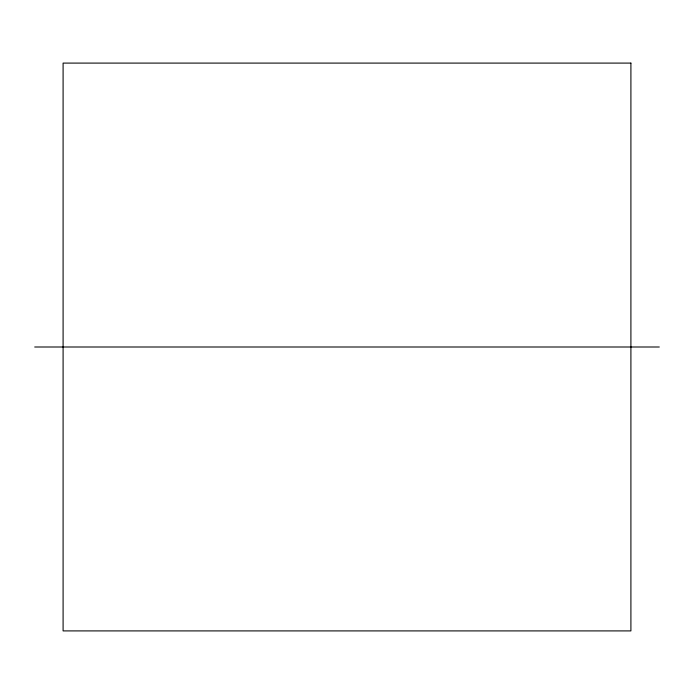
<?xml version="1.0" encoding="UTF-8"?>
<svg xmlns="http://www.w3.org/2000/svg" width="694" height="694" viewBox="0 0 694 694"><rect width="100%" height="100%" fill="white"/><g stroke="black" fill="none" stroke-linecap="round" stroke-linejoin="round"><path stroke-width="1.04" d="M34.7 347L659.3 347M630.907 63.093L63.093 63.093L63.093 630.907L630.907 630.907L630.907 63.093"/></g></svg>
